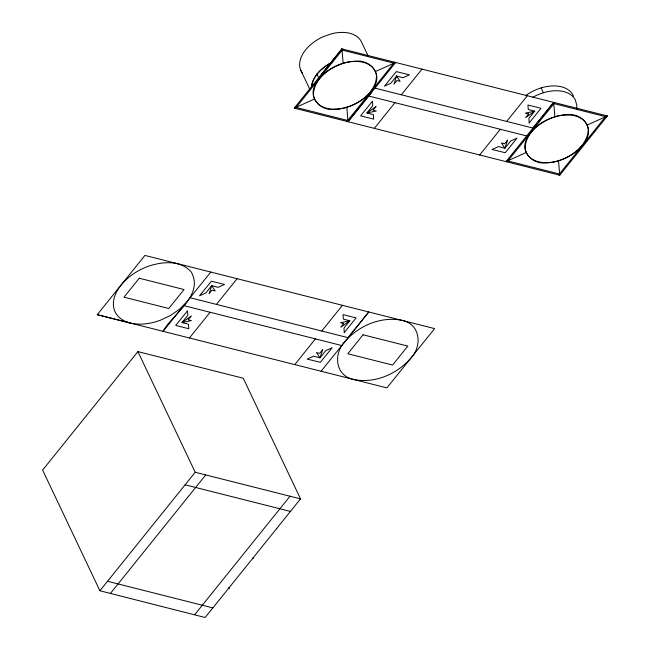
<?xml version="1.0" encoding="UTF-8"?>
<svg xmlns="http://www.w3.org/2000/svg" width="650" height="650" viewBox="0 0 650 650"><rect width="100%" height="100%" fill="white"/><g stroke="black" fill="none" stroke-linecap="round" stroke-linejoin="round"><path stroke-width="0.97" d="M344.264 332.572L343.98 328.047L349.83 320.767L343.354 319.126L343.046 314.608L356.111 317.907L344.289 332.516M529.165 122.972L541.011 108.306L527.946 105.008L528.263 109.533L534.731 111.166L528.881 118.446L529.189 122.939M163.053 331.313C172.404 313.999 204.482 295.238 191.149 271.863C180.253 259.651 161.639 261.592 147.623 266.516A43.087 27.235 -25.4 0 0 113.904 308.433A43.087 27.235 -25.4 0 0 160.428 320.214L170.617 315.396L179.66 309.083L186.745 301.909L163.085 331.321L97.272 314.665L144.926 255.418L434.606 328.608L386.888 387.887L163.085 331.321M344.768 341.819C333.06 354.12 335.359 376.049 353.982 379.559C374.944 383.654 397.004 374.091 410.759 358.256C422.549 345.938 420.477 323.838 401.692 320.287C380.843 316.217 358.857 325.65 345.126 341.372M341.356 48.766L607.384 115.96L559.731 175.207L294.287 108.119L341.941 48.88L343.143 63.351C329.209 67.982 313.755 78.731 313.43 94.843C315.77 110.004 335.051 111.166 346.808 107.226C360.742 102.594 376.196 91.845 376.521 75.733C374.181 60.572 354.9 59.402 343.143 63.351M295.344 108.388L342.989 49.14M137.914 351.618L42.616 470.104L99.905 590.753L205.14 617.5L300.544 498.875L243.254 378.235L137.914 351.618L195.203 472.266L300.731 498.924L300.316 499.159M187.102 301.462L210.795 272.058M346.962 121.428L394.607 62.189M375.513 71.524L395.663 62.449L347.986 121.729L371.646 92.308M189.426 337.976L210.104 312.26M216.434 304.395L237.096 278.704M374.327 128.375L395.005 102.659M401.334 94.794L421.996 69.103M195.195 472.266L99.905 590.753M110.435 593.418L205.733 474.923M294.767 364.593L315.437 338.886M321.766 331.021L342.436 305.321M479.668 154.993L500.337 129.285M506.667 121.42L527.337 95.721M321.108 371.231L368.761 311.984L348.067 337.667L190.101 297.741M507.065 161.899L554.718 102.651M194.707 614.705L290.006 496.218M558.683 174.939L606.328 115.692M321.246 74.563L341.177 49.822L394.899 63.399M332.751 61.742C323.204 66.934 313.17 74.953 311.504 86.328C313.194 75.27 322.684 67.112 332.166 62.213M252.509 558.602L253.321 558.228L252.891 558.122M294.287 108.119L314.438 99.044M526.159 152.555L506.009 161.631L553.662 102.391L554.872 116.862C540.938 121.485 525.476 132.243 525.151 148.346C527.491 163.507 546.772 164.678 558.529 160.737C572.463 156.106 587.917 145.356 588.242 129.244C585.902 114.083 566.621 112.913 554.872 116.862M587.234 125.036L607.384 115.96M130.032 322.993L97.207 314.697M347.977 121.688L346.808 107.226M606.621 116.911L552.898 103.334L532.967 128.066L375.001 88.14M368.672 96.005L526.671 135.939M295.051 107.177L348.774 120.746M506.773 160.688L560.495 174.257M183.771 305.606L341.77 345.54M185.112 484.811L290.452 511.428M276.738 528.474L276.534 528.726M107.526 581.279L212.867 607.888M541.117 87.904L543.408 92.731M368.127 55.981L361.766 42.575A33.508 21.174 -25.4 0 0 331.289 33.865L323.107 36.758A33.508 21.174 -25.4 0 0 302.567 73.288M316.875 73.938L318.784 77.959M300.69 70.094L310.026 89.749M573.3 96.168L572.951 94.933A33.508 21.174 -25.4 0 0 525.59 95.623M558.529 160.737L559.731 175.207M576.623 109.07A33.508 21.174 -25.4 0 0 576.786 105.113L575.242 99.759A33.508 21.174 -25.4 0 0 532.74 97.313M315.209 84.996C307.938 97.614 320.499 110.849 333.613 109.403C350.049 108.948 366.795 100.303 374.741 85.572C382.013 72.962 369.452 59.719 356.338 61.165C339.901 61.628 323.156 70.273 315.209 84.996M526.939 138.507C519.659 151.125 532.22 164.361 545.334 162.914C561.771 162.459 578.516 153.814 586.462 139.084C593.734 126.474 581.181 113.23 568.059 114.676C551.622 115.139 534.877 123.784 526.939 138.507M211.681 285.659L209.064 293.759L211.989 290.136L215.207 290.964L211.681 285.659L205.831 292.939L199.55 295.799L211.404 281.214L224.543 284.416L218.116 287.349L211.681 285.659M396.581 76.058L393.965 84.159L396.89 80.535L400.108 81.364L396.581 76.058L390.731 83.338L384.451 86.198L396.305 71.614L409.443 74.823L403.016 77.748L396.581 76.058M322.627 349.749L320.011 357.849L313.576 356.159L307.149 359.084L320.336 362.326L332.142 347.709L325.861 350.569L320.011 357.849L316.485 352.544L319.702 353.373L322.627 349.749M507.528 140.148L504.912 148.249L498.477 146.559L492.05 149.492L505.237 152.726L517.043 138.109L510.762 140.969L504.912 148.249L501.386 142.943L504.603 143.772L507.528 140.148M191.059 316.144L188.151 319.776L191.368 320.596L181.992 322.579L187.842 315.299L187.533 310.806L175.711 325.439L188.776 328.738L188.459 324.212L181.992 322.579L191.059 316.144M375.96 106.543L373.059 110.175L376.277 111.004L366.892 112.978L372.743 105.698L372.434 101.205L360.612 115.838L373.677 119.137L373.368 114.619L366.892 112.978L375.96 106.543M343.663 323.57L340.762 327.202L349.83 320.767L340.454 322.741L343.663 323.57M528.572 113.969L525.663 117.601L534.731 111.166L525.354 113.149L528.572 113.969M139.254 278.224L124.004 297.18L168.773 308.49L184.023 289.534L139.254 278.224M363.058 334.783L347.807 353.746L392.584 365.056L407.826 346.092L363.058 334.783M229.474 587.852L228.637 588.234L229.474 587.852"/></g></svg>
